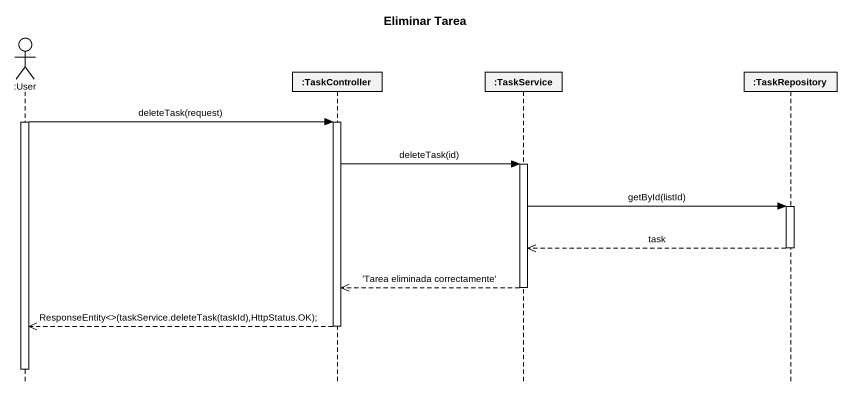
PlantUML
@startuml
title Eliminar Tarea
hide footbox
actor ":User" as User
participant ":TaskController" as TaskController
participant ":TaskService" as TaskService
participant ":TaskRepository" as TaskRepository

activate User
User -> TaskController : deleteTask(request)
activate TaskController
TaskController -> TaskService : deleteTask(id)
activate TaskService
TaskService -> TaskRepository : getById(listId)
activate TaskRepository
TaskRepository -->> TaskService : task
deactivate TaskRepository
TaskService -->> TaskController : 'Tarea eliminada correctamente'
deactivate TaskService
TaskController -->> User : ResponseEntity<>(taskService.deleteTask(taskId),HttpStatus.OK);
deactivate TaskController
deactivate User
@enduml
